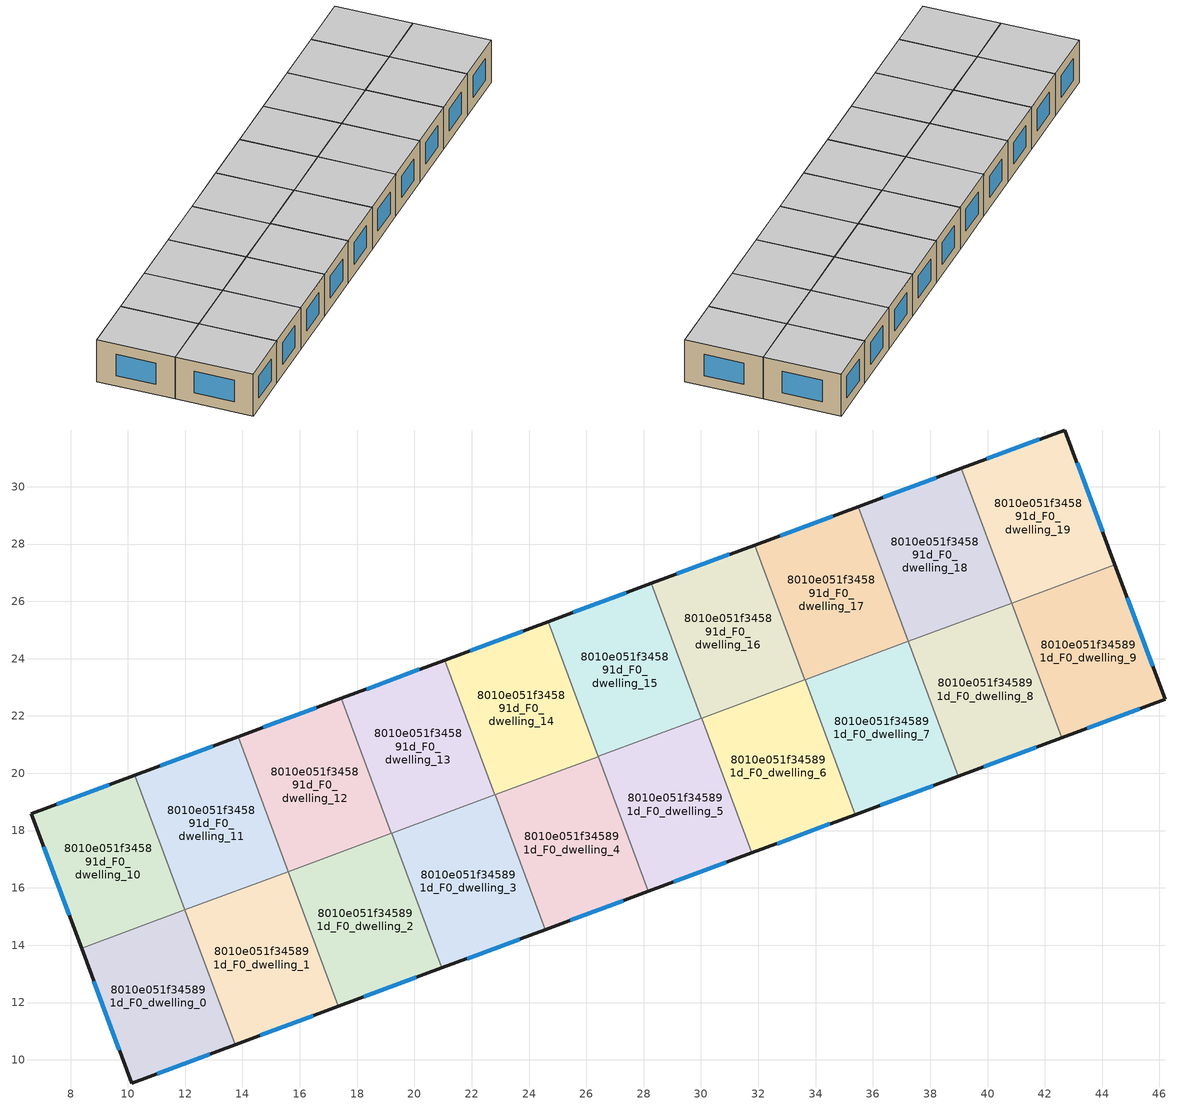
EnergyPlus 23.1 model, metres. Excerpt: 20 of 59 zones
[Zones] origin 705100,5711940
8010e051f345891d_F0_dwelling_0
 floor ground (EU_floor_Construction): 11.99,15.23 13.74,10.53 10.14,9.19 8.38,13.89 z0
 wall outside (EU_wall_Construction): 8.38,13.89 10.14,9.19 13.74,10.53 z0:3
 wall to 8010e051f345891d_F0_dwelling_1 (EU_wall_Construction): 13.74,10.53 11.99,15.23 z0:3
 wall to 8010e051f345891d_F0_dwelling_10 (EU_wall_Construction): 11.99,15.23 8.38,13.89 z0:3
 window (EU_Window_Construction): 11.02,9.52 12.86,10.2 / 8.81,12.74 9.71,10.34 z0.73:2.27
 ceiling to 8010e051f345891d_F1_dwelling_0 (EU_floor_Construction): 13.74,10.53 11.99,15.23 8.38,13.89 10.14,9.19 z3
8010e051f345891d_F0_dwelling_1
 floor ground (EU_floor_Construction): 15.6,16.57 17.34,11.87 13.74,10.53 11.99,15.23 z0
 wall outside (EU_wall_Construction): 13.74,10.53 17.34,11.87 z0:3
 wall to 8010e051f345891d_F0_dwelling_2 (EU_wall_Construction): 17.34,11.87 15.6,16.57 z0:3
 wall to 8010e051f345891d_F0_dwelling_11 (EU_wall_Construction): 15.59,16.57 11.99,15.23 z0:3
 window (EU_Window_Construction): 14.62,10.86 16.46,11.54 z0.73:2.27
 ceiling to 8010e051f345891d_F1_dwelling_1 (EU_floor_Construction): 17.34,11.87 15.6,16.57 11.99,15.23 13.74,10.53 z3
8010e051f345891d_F0_dwelling_10
 floor ground (EU_floor_Construction): 10.24,19.93 11.99,15.23 8.38,13.89 6.63,18.59 z0
 wall outside (EU_wall_Construction): 10.24,19.93 6.63,18.59 8.38,13.89 z0:3
 wall to 8010e051f345891d_F0_dwelling_11 (EU_wall_Construction): 11.99,15.23 10.24,19.93 z0:3
 window (EU_Window_Construction): 7.06,17.44 7.95,15.04 / 9.36,19.6 7.51,18.92 z0.73:2.27
 ceiling to 8010e051f345891d_F1_dwelling_10 (EU_floor_Construction): 11.99,15.23 10.24,19.93 6.63,18.59 8.38,13.89 z3
8010e051f345891d_F0_dwelling_11
 floor ground (EU_floor_Construction): 13.85,21.27 15.59,16.57 11.99,15.23 10.24,19.93 z0
 wall outside (EU_wall_Construction): 13.85,21.27 10.24,19.93 z0:3
 wall to 8010e051f345891d_F0_dwelling_12 (EU_wall_Construction): 15.59,16.57 13.85,21.27 z0:3
 window (EU_Window_Construction): 12.96,20.94 11.12,20.26 z0.73:2.27
 ceiling to 8010e051f345891d_F1_dwelling_11 (EU_floor_Construction): 15.59,16.57 13.85,21.27 10.24,19.93 11.99,15.23 z3
8010e051f345891d_F0_dwelling_12
 floor ground (EU_floor_Construction): 17.45,22.61 19.2,17.91 15.59,16.57 13.85,21.27 z0
 wall outside (EU_wall_Construction): 17.45,22.61 13.85,21.27 z0:3
 wall to 8010e051f345891d_F0_dwelling_13 (EU_wall_Construction): 19.2,17.91 17.45,22.61 z0:3
 wall to 8010e051f345891d_F0_dwelling_2 (EU_wall_Construction): 15.6,16.57 19.2,17.91 z0:3
 window (EU_Window_Construction): 16.57,22.28 14.73,21.6 z0.73:2.27
 ceiling to 8010e051f345891d_F1_dwelling_12 (EU_floor_Construction): 19.2,17.91 17.45,22.61 13.85,21.27 15.59,16.57 z3
8010e051f345891d_F0_dwelling_13
 floor ground (EU_floor_Construction): 21.06,23.95 22.81,19.25 19.2,17.91 17.45,22.61 z0
 wall outside (EU_wall_Construction): 21.06,23.95 17.45,22.61 z0:3
 wall to 8010e051f345891d_F0_dwelling_14 (EU_wall_Construction): 22.81,19.25 21.06,23.95 z0:3
 wall to 8010e051f345891d_F0_dwelling_3 (EU_wall_Construction): 19.21,17.91 22.81,19.25 z0:3
 window (EU_Window_Construction): 20.18,23.62 18.34,22.94 z0.73:2.27
 ceiling to 8010e051f345891d_F1_dwelling_13 (EU_floor_Construction): 22.81,19.25 21.06,23.95 17.45,22.61 19.2,17.91 z3
8010e051f345891d_F0_dwelling_14
 floor ground (EU_floor_Construction): 24.67,25.29 26.41,20.58 22.81,19.25 21.06,23.95 z0
 wall outside (EU_wall_Construction): 24.67,25.29 21.06,23.95 z0:3
 wall to 8010e051f345891d_F0_dwelling_15 (EU_wall_Construction): 26.41,20.58 24.67,25.29 z0:3
 wall to 8010e051f345891d_F0_dwelling_4 (EU_wall_Construction): 22.81,19.25 26.41,20.58 z0:3
 window (EU_Window_Construction): 23.78,24.96 21.94,24.28 z0.73:2.27
 ceiling to 8010e051f345891d_F1_dwelling_14 (EU_floor_Construction): 26.41,20.58 24.67,25.29 21.06,23.95 22.81,19.25 z3
8010e051f345891d_F0_dwelling_15
 floor ground (EU_floor_Construction): 28.27,26.63 30.02,21.92 26.41,20.58 24.67,25.29 z0
 wall outside (EU_wall_Construction): 28.27,26.63 24.67,25.29 z0:3
 wall to 8010e051f345891d_F0_dwelling_16 (EU_wall_Construction): 30.02,21.92 28.27,26.63 z0:3
 wall to 8010e051f345891d_F0_dwelling_5 (EU_wall_Construction): 26.42,20.59 30.02,21.92 z0:3
 window (EU_Window_Construction): 27.39,26.3 25.55,25.61 z0.73:2.27
 ceiling to 8010e051f345891d_F1_dwelling_15 (EU_floor_Construction): 30.02,21.92 28.27,26.63 24.67,25.29 26.41,20.58 z3
8010e051f345891d_F0_dwelling_16
 floor ground (EU_floor_Construction): 31.88,27.96 33.62,23.26 30.02,21.92 28.27,26.63 z0
 wall outside (EU_wall_Construction): 31.88,27.96 28.27,26.63 z0:3
 wall to 8010e051f345891d_F0_dwelling_17 (EU_wall_Construction): 33.62,23.26 31.88,27.96 z0:3
 wall to 8010e051f345891d_F0_dwelling_6 (EU_wall_Construction): 30.03,21.92 33.62,23.26 z0:3
 window (EU_Window_Construction): 31,27.64 29.15,26.95 z0.73:2.27
 ceiling to 8010e051f345891d_F1_dwelling_16 (EU_floor_Construction): 33.62,23.26 31.88,27.96 28.27,26.63 30.02,21.92 z3
8010e051f345891d_F0_dwelling_17
 floor ground (EU_floor_Construction): 35.48,29.3 37.23,24.6 33.62,23.26 31.88,27.96 z0
 wall outside (EU_wall_Construction): 35.48,29.3 31.88,27.96 z0:3
 wall to 8010e051f345891d_F0_dwelling_18 (EU_wall_Construction): 37.23,24.6 35.48,29.3 z0:3
 wall to 8010e051f345891d_F0_dwelling_7 (EU_wall_Construction): 33.63,23.26 37.23,24.6 z0:3
 window (EU_Window_Construction): 34.6,28.98 32.76,28.29 z0.73:2.27
 ceiling to 8010e051f345891d_F1_dwelling_17 (EU_floor_Construction): 37.23,24.6 35.48,29.3 31.88,27.96 33.62,23.26 z3
8010e051f345891d_F0_dwelling_18
 floor ground (EU_floor_Construction): 39.09,30.64 40.84,25.94 37.23,24.6 35.48,29.3 z0
 wall outside (EU_wall_Construction): 39.09,30.64 35.48,29.3 z0:3
 wall to 8010e051f345891d_F0_dwelling_19 (EU_wall_Construction): 40.84,25.94 39.09,30.64 z0:3
 wall to 8010e051f345891d_F0_dwelling_8 (EU_wall_Construction): 37.24,24.6 40.84,25.94 z0:3
 window (EU_Window_Construction): 38.21,30.31 36.37,29.63 z0.73:2.27
 ceiling to 8010e051f345891d_F1_dwelling_18 (EU_floor_Construction): 40.84,25.94 39.09,30.64 35.48,29.3 37.23,24.6 z3
8010e051f345891d_F0_dwelling_19
 floor ground (EU_floor_Construction): 42.69,31.98 44.45,27.28 40.84,25.94 39.09,30.64 z0
 wall outside (EU_wall_Construction): 44.45,27.28 42.69,31.98 39.09,30.64 z0:3
 wall to 8010e051f345891d_F0_dwelling_9 (EU_wall_Construction): 40.84,25.94 44.45,27.28 z0:3
 window (EU_Window_Construction): 44.02,28.43 43.12,30.83 / 41.81,31.65 39.97,30.97 z0.73:2.27
 ceiling to 8010e051f345891d_F1_dwelling_19 (EU_floor_Construction): 44.45,27.28 42.69,31.98 39.09,30.64 40.84,25.94 z3
8010e051f345891d_F0_dwelling_2
 floor ground (EU_floor_Construction): 19.21,17.91 20.95,13.21 17.34,11.87 15.6,16.57 z0
 wall outside (EU_wall_Construction): 17.34,11.87 20.95,13.21 z0:3
 wall to 8010e051f345891d_F0_dwelling_3 (EU_wall_Construction): 20.95,13.21 19.21,17.91 z0:3
 window (EU_Window_Construction): 18.23,12.19 20.07,12.88 z0.73:2.27
 ceiling to 8010e051f345891d_F1_dwelling_2 (EU_floor_Construction): 20.95,13.21 19.21,17.91 15.6,16.57 17.34,11.87 z3
8010e051f345891d_F0_dwelling_3
 floor ground (EU_floor_Construction): 22.81,19.25 24.56,14.54 20.95,13.21 19.21,17.91 z0
 wall outside (EU_wall_Construction): 20.95,13.21 24.56,14.54 z0:3
 wall to 8010e051f345891d_F0_dwelling_4 (EU_wall_Construction): 24.56,14.54 22.81,19.25 z0:3
 window (EU_Window_Construction): 21.83,13.53 23.68,14.22 z0.73:2.27
 ceiling to 8010e051f345891d_F1_dwelling_3 (EU_floor_Construction): 24.56,14.54 22.81,19.25 19.21,17.91 20.95,13.21 z3
8010e051f345891d_F0_dwelling_4
 floor ground (EU_floor_Construction): 26.42,20.59 28.16,15.88 24.56,14.54 22.81,19.25 z0
 wall outside (EU_wall_Construction): 24.56,14.54 28.16,15.88 z0:3
 wall to 8010e051f345891d_F0_dwelling_5 (EU_wall_Construction): 28.16,15.88 26.42,20.59 z0:3
 window (EU_Window_Construction): 25.44,14.87 27.28,15.56 z0.73:2.27
 ceiling to 8010e051f345891d_F1_dwelling_4 (EU_floor_Construction): 28.16,15.88 26.42,20.59 22.81,19.25 24.56,14.54 z3
8010e051f345891d_F0_dwelling_5
 floor ground (EU_floor_Construction): 30.03,21.92 31.77,17.22 28.16,15.88 26.42,20.59 z0
 wall outside (EU_wall_Construction): 28.16,15.88 31.77,17.22 z0:3
 wall to 8010e051f345891d_F0_dwelling_6 (EU_wall_Construction): 31.77,17.22 30.03,21.92 z0:3
 window (EU_Window_Construction): 29.05,16.21 30.89,16.89 z0.73:2.27
 ceiling to 8010e051f345891d_F1_dwelling_5 (EU_floor_Construction): 31.77,17.22 30.03,21.92 26.42,20.59 28.16,15.88 z3
8010e051f345891d_F0_dwelling_6
 floor ground (EU_floor_Construction): 33.63,23.26 35.38,18.56 31.77,17.22 30.03,21.92 z0
 wall outside (EU_wall_Construction): 31.77,17.22 35.38,18.56 z0:3
 wall to 8010e051f345891d_F0_dwelling_7 (EU_wall_Construction): 35.38,18.56 33.63,23.26 z0:3
 window (EU_Window_Construction): 32.65,17.55 34.49,18.23 z0.73:2.27
 ceiling to 8010e051f345891d_F1_dwelling_6 (EU_floor_Construction): 35.38,18.56 33.63,23.26 30.03,21.92 31.77,17.22 z3
8010e051f345891d_F0_dwelling_7
 floor ground (EU_floor_Construction): 37.24,24.6 38.98,19.9 35.38,18.56 33.63,23.26 z0
 wall outside (EU_wall_Construction): 35.38,18.56 38.98,19.9 z0:3
 wall to 8010e051f345891d_F0_dwelling_8 (EU_wall_Construction): 38.98,19.9 37.24,24.6 z0:3
 window (EU_Window_Construction): 36.26,18.89 38.1,19.57 z0.73:2.27
 ceiling to 8010e051f345891d_F1_dwelling_7 (EU_floor_Construction): 38.98,19.9 37.24,24.6 33.63,23.26 35.38,18.56 z3
8010e051f345891d_F0_dwelling_8
 floor ground (EU_floor_Construction): 40.84,25.94 42.59,21.24 38.98,19.9 37.24,24.6 z0
 wall outside (EU_wall_Construction): 38.98,19.9 42.59,21.24 z0:3
 wall to 8010e051f345891d_F0_dwelling_9 (EU_wall_Construction): 42.59,21.24 40.84,25.94 z0:3
 window (EU_Window_Construction): 39.87,20.23 41.71,20.91 z0.73:2.27
 ceiling to 8010e051f345891d_F1_dwelling_8 (EU_floor_Construction): 42.59,21.24 40.84,25.94 37.24,24.6 38.98,19.9 z3
8010e051f345891d_F0_dwelling_9
 floor ground (EU_floor_Construction): 44.45,27.28 46.2,22.58 42.59,21.24 40.84,25.94 z0
 wall outside (EU_wall_Construction): 42.59,21.24 46.2,22.58 44.45,27.28 z0:3
 window (EU_Window_Construction): 45.77,23.73 44.88,26.13 / 43.47,21.57 45.32,22.25 z0.73:2.27
 ceiling to 8010e051f345891d_F1_dwelling_9 (EU_floor_Construction): 46.2,22.58 44.45,27.28 40.84,25.94 42.59,21.24 z3
[Building]
EU S2 Campaign: North Axis=0; Terrain=City; Solar Distribution=FullExterior
[Site:Location]
London: Latitude=51.5; Longitude=-0.5; Time Zone=0; Elevation=25
[SizingPeriod:WeatherFileDays]
AnnualSizingPeriod: Begin Month=1; Begin Day of Month=1; End Month=12; End Day of Month=31; Day of Week for Start Day=Monday; Use Weather File Daylight Saving Period=No; Use Weather File Rain and Snow Indicators=No
[MATERIAL]
EU_InternalMass_Material: Roughness=MediumRough; Thickness=0.1; Conductivity=1; Density=1800; Specific Heat=900; Thermal Absorptance=0.9; Solar Absorptance=0.7; Visible Absorptance=0.7
[MATERIAL:NOMASS] Roughness=MediumRough; Thermal Absorptance=0.9; Solar Absorptance=0.7; Visible Absorptance=0.7
Name | Thermal Resistance
EU_wall_NoMass | 0.50783
EU_floor_NoMass | 2.03132
[WINDOWMATERIAL:SIMPLEGLAZINGSYSTEM]
EU_Window_SimpleGlazing: UFactor=4.38586; Solar Heat Gain Coefficient=0.85; Visible Transmittance=0.85
[CONSTRUCTION]
EU_wall_Construction: EU_wall_NoMass
EU_floor_Construction: EU_floor_NoMass
EU_InternalMass_Construction: EU_InternalMass_Material
EU_Window_Construction: EU_Window_SimpleGlazing
[ZONE] Type=1; Multiplier=1; Ceiling Height=autocalculate; Floor Area=autocalculate; Part of Total Floor Area=Yes
Name | Volume
8010e051f345891d_F0_dwelling_0; 8010e051f345891d_F0_dwelling_10; 8010e051f345891d_F0_dwelling_16 | 57.9031
8010e051f345891d_F0_dwelling_1 | 57.8979
8010e051f345891d_F0_dwelling_11; 8010e051f345891d_F0_dwelling_15 | 57.9155
8010e051f345891d_F0_dwelling_12; 8010e051f345891d_F0_dwelling_14 | 57.8965
8010e051f345891d_F0_dwelling_13 | 57.9016
8010e051f345891d_F0_dwelling_17 | 57.9097
8010e051f345891d_F0_dwelling_18; 8010e051f345891d_F0_dwelling_9 | 57.9009
8010e051f345891d_F0_dwelling_19 | 57.9038
8010e051f345891d_F0_dwelling_2; 8010e051f345891d_F0_dwelling_8 | 57.8994
8010e051f345891d_F0_dwelling_3; 8010e051f345891d_F0_dwelling_6 | 57.8936
8010e051f345891d_F0_dwelling_4 | 57.8914
8010e051f345891d_F0_dwelling_5 | 57.9075
8010e051f345891d_F0_dwelling_7 | 57.8987
[INTERNALMASS] Construction=EU_InternalMass_Construction
Name | Zone or ZoneList | Surface Area
8010e051f345891d_F0_dwelling_0_EU_InternalMass | 8010e051f345891d_F0_dwelling_0 | 19.3013
8010e051f345891d_F0_dwelling_1_EU_InternalMass | 8010e051f345891d_F0_dwelling_1 | 19.2995
8010e051f345891d_F0_dwelling_2_EU_InternalMass | 8010e051f345891d_F0_dwelling_2 | 19.2995
8010e051f345891d_F0_dwelling_3_EU_InternalMass | 8010e051f345891d_F0_dwelling_3 | 19.2978
8010e051f345891d_F0_dwelling_4_EU_InternalMass | 8010e051f345891d_F0_dwelling_4 | 19.2969
8010e051f345891d_F0_dwelling_5_EU_InternalMass | 8010e051f345891d_F0_dwelling_5 | 19.3025
8010e051f345891d_F0_dwelling_6_EU_InternalMass | 8010e051f345891d_F0_dwelling_6 | 19.2978
8010e051f345891d_F0_dwelling_7_EU_InternalMass | 8010e051f345891d_F0_dwelling_7 | 19.2995
8010e051f345891d_F0_dwelling_8_EU_InternalMass | 8010e051f345891d_F0_dwelling_8 | 19.2995
8010e051f345891d_F0_dwelling_9_EU_InternalMass | 8010e051f345891d_F0_dwelling_9 | 19.3003
8010e051f345891d_F0_dwelling_10_EU_InternalMass | 8010e051f345891d_F0_dwelling_10 | 19.3013
8010e051f345891d_F0_dwelling_11_EU_InternalMass | 8010e051f345891d_F0_dwelling_11 | 19.3052
8010e051f345891d_F0_dwelling_12_EU_InternalMass | 8010e051f345891d_F0_dwelling_12 | 19.2988
8010e051f345891d_F0_dwelling_13_EU_InternalMass | 8010e051f345891d_F0_dwelling_13 | 19.3005
8010e051f345891d_F0_dwelling_14_EU_InternalMass | 8010e051f345891d_F0_dwelling_14 | 19.2988
8010e051f345891d_F0_dwelling_15_EU_InternalMass | 8010e051f345891d_F0_dwelling_15 | 19.3052
8010e051f345891d_F0_dwelling_16_EU_InternalMass | 8010e051f345891d_F0_dwelling_16 | 19.3005
8010e051f345891d_F0_dwelling_17_EU_InternalMass | 8010e051f345891d_F0_dwelling_17 | 19.3035
8010e051f345891d_F0_dwelling_18_EU_InternalMass | 8010e051f345891d_F0_dwelling_18 | 19.3005
8010e051f345891d_F0_dwelling_19_EU_InternalMass | 8010e051f345891d_F0_dwelling_19 | 19.3013
[OTHEREQUIPMENT] Fuel Type=Electricity; Design Level Calculation Method=Watts/Area; Power per Zone Floor Area=1; Fraction Latent=0; Fraction Radiant=0; Fraction Lost=0; Carbon Dioxide Generation Rate=0; EndUse Subcategory=EU_Step8_InternalGains
Name | Zone or ZoneList or Space or SpaceList | Schedule
EU_Step8_InternalGain_8010e051f345891d_F0_dwelling_0_f000 | 8010e051f345891d_F0_dwelling_0 | EU_Step8_GainSchedule_8010e051f345891d_F0_dwelling_0_f000
EU_Step8_InternalGain_8010e051f345891d_F0_dwelling_1_f000 | 8010e051f345891d_F0_dwelling_1 | EU_Step8_GainSchedule_8010e051f345891d_F0_dwelling_1_f000
EU_Step8_InternalGain_8010e051f345891d_F0_dwelling_2_f000 | 8010e051f345891d_F0_dwelling_2 | EU_Step8_GainSchedule_8010e051f345891d_F0_dwelling_2_f000
EU_Step8_InternalGain_8010e051f345891d_F0_dwelling_3_f000 | 8010e051f345891d_F0_dwelling_3 | EU_Step8_GainSchedule_8010e051f345891d_F0_dwelling_3_f000
EU_Step8_InternalGain_8010e051f345891d_F0_dwelling_4_f000 | 8010e051f345891d_F0_dwelling_4 | EU_Step8_GainSchedule_8010e051f345891d_F0_dwelling_4_f000
EU_Step8_InternalGain_8010e051f345891d_F0_dwelling_5_f000 | 8010e051f345891d_F0_dwelling_5 | EU_Step8_GainSchedule_8010e051f345891d_F0_dwelling_5_f000
EU_Step8_InternalGain_8010e051f345891d_F0_dwelling_6_f000 | 8010e051f345891d_F0_dwelling_6 | EU_Step8_GainSchedule_8010e051f345891d_F0_dwelling_6_f000
EU_Step8_InternalGain_8010e051f345891d_F0_dwelling_7_f000 | 8010e051f345891d_F0_dwelling_7 | EU_Step8_GainSchedule_8010e051f345891d_F0_dwelling_7_f000
EU_Step8_InternalGain_8010e051f345891d_F0_dwelling_8_f000 | 8010e051f345891d_F0_dwelling_8 | EU_Step8_GainSchedule_8010e051f345891d_F0_dwelling_8_f000
EU_Step8_InternalGain_8010e051f345891d_F0_dwelling_9_f000 | 8010e051f345891d_F0_dwelling_9 | EU_Step8_GainSchedule_8010e051f345891d_F0_dwelling_9_f000
EU_Step8_InternalGain_8010e051f345891d_F0_dwelling_10_f000 | 8010e051f345891d_F0_dwelling_10 | EU_Step8_GainSchedule_8010e051f345891d_F0_dwelling_10_f000
EU_Step8_InternalGain_8010e051f345891d_F0_dwelling_11_f000 | 8010e051f345891d_F0_dwelling_11 | EU_Step8_GainSchedule_8010e051f345891d_F0_dwelling_11_f000
EU_Step8_InternalGain_8010e051f345891d_F0_dwelling_12_f000 | 8010e051f345891d_F0_dwelling_12 | EU_Step8_GainSchedule_8010e051f345891d_F0_dwelling_12_f000
EU_Step8_InternalGain_8010e051f345891d_F0_dwelling_13_f000 | 8010e051f345891d_F0_dwelling_13 | EU_Step8_GainSchedule_8010e051f345891d_F0_dwelling_13_f000
EU_Step8_InternalGain_8010e051f345891d_F0_dwelling_14_f000 | 8010e051f345891d_F0_dwelling_14 | EU_Step8_GainSchedule_8010e051f345891d_F0_dwelling_14_f000
EU_Step8_InternalGain_8010e051f345891d_F0_dwelling_15_f000 | 8010e051f345891d_F0_dwelling_15 | EU_Step8_GainSchedule_8010e051f345891d_F0_dwelling_15_f000
EU_Step8_InternalGain_8010e051f345891d_F0_dwelling_16_f000 | 8010e051f345891d_F0_dwelling_16 | EU_Step8_GainSchedule_8010e051f345891d_F0_dwelling_16_f000
EU_Step8_InternalGain_8010e051f345891d_F0_dwelling_17_f000 | 8010e051f345891d_F0_dwelling_17 | EU_Step8_GainSchedule_8010e051f345891d_F0_dwelling_17_f000
EU_Step8_InternalGain_8010e051f345891d_F0_dwelling_18_f000 | 8010e051f345891d_F0_dwelling_18 | EU_Step8_GainSchedule_8010e051f345891d_F0_dwelling_18_f000
EU_Step8_InternalGain_8010e051f345891d_F0_dwelling_19_f000 | 8010e051f345891d_F0_dwelling_19 | EU_Step8_GainSchedule_8010e051f345891d_F0_dwelling_19_f000
[ZONEVENTILATION:DESIGNFLOWRATE] Schedule=EU_AlwaysOn; Design Flow Rate Calculation Method=AirChanges/Hour; Air Changes per Hour=0.537044; Ventilation Type=Natural; Fan Pressure Rise=0; Fan Total Efficiency=1; Constant Term Coefficient=1; Temperature Term Coefficient=0; Velocity Term Coefficient=0; Velocity Squared Term Coefficient=0; Minimum Indoor Temperature=-100; Maximum Indoor Temperature=100; Delta Temperature=-100; Minimum Outdoor Temperature=-100; Maximum Outdoor Temperature=100; Maximum Wind Speed=40
Name | Zone or ZoneList or Space or SpaceList
EU_ConstantAir_8010e051f345891d_F0_dwelling_0 | 8010e051f345891d_F0_dwelling_0
EU_ConstantAir_8010e051f345891d_F0_dwelling_1 | 8010e051f345891d_F0_dwelling_1
EU_ConstantAir_8010e051f345891d_F0_dwelling_2 | 8010e051f345891d_F0_dwelling_2
EU_ConstantAir_8010e051f345891d_F0_dwelling_3 | 8010e051f345891d_F0_dwelling_3
EU_ConstantAir_8010e051f345891d_F0_dwelling_4 | 8010e051f345891d_F0_dwelling_4
EU_ConstantAir_8010e051f345891d_F0_dwelling_5 | 8010e051f345891d_F0_dwelling_5
EU_ConstantAir_8010e051f345891d_F0_dwelling_6 | 8010e051f345891d_F0_dwelling_6
EU_ConstantAir_8010e051f345891d_F0_dwelling_7 | 8010e051f345891d_F0_dwelling_7
EU_ConstantAir_8010e051f345891d_F0_dwelling_8 | 8010e051f345891d_F0_dwelling_8
EU_ConstantAir_8010e051f345891d_F0_dwelling_9 | 8010e051f345891d_F0_dwelling_9
EU_ConstantAir_8010e051f345891d_F0_dwelling_10 | 8010e051f345891d_F0_dwelling_10
EU_ConstantAir_8010e051f345891d_F0_dwelling_11 | 8010e051f345891d_F0_dwelling_11
EU_ConstantAir_8010e051f345891d_F0_dwelling_12 | 8010e051f345891d_F0_dwelling_12
EU_ConstantAir_8010e051f345891d_F0_dwelling_13 | 8010e051f345891d_F0_dwelling_13
EU_ConstantAir_8010e051f345891d_F0_dwelling_14 | 8010e051f345891d_F0_dwelling_14
EU_ConstantAir_8010e051f345891d_F0_dwelling_15 | 8010e051f345891d_F0_dwelling_15
EU_ConstantAir_8010e051f345891d_F0_dwelling_16 | 8010e051f345891d_F0_dwelling_16
EU_ConstantAir_8010e051f345891d_F0_dwelling_17 | 8010e051f345891d_F0_dwelling_17
EU_ConstantAir_8010e051f345891d_F0_dwelling_18 | 8010e051f345891d_F0_dwelling_18
EU_ConstantAir_8010e051f345891d_F0_dwelling_19 | 8010e051f345891d_F0_dwelling_19
[HVACTEMPLATE:THERMOSTAT] Constant Heating Setpoint=20; Constant Cooling Setpoint=50
EU_HeatOnly_8010e051f345891d_F0_dwelling_0; EU_HeatOnly_8010e051f345891d_F0_dwelling_1; EU_HeatOnly_8010e051f345891d_F0_dwelling_2; EU_HeatOnly_8010e051f345891d_F0_dwelling_3; EU_HeatOnly_8010e051f345891d_F0_dwelling_4; EU_HeatOnly_8010e051f345891d_F0_dwelling_5; EU_HeatOnly_8010e051f345891d_F0_dwelling_6; EU_HeatOnly_8010e051f345891d_F0_dwelling_7; EU_HeatOnly_8010e051f345891d_F0_dwelling_8; EU_HeatOnly_8010e051f345891d_F0_dwelling_9; EU_HeatOnly_8010e051f345891d_F0_dwelling_10; EU_HeatOnly_8010e051f345891d_F0_dwelling_11; EU_HeatOnly_8010e051f345891d_F0_dwelling_12; EU_HeatOnly_8010e051f345891d_F0_dwelling_13; EU_HeatOnly_8010e051f345891d_F0_dwelling_14; EU_HeatOnly_8010e051f345891d_F0_dwelling_15; EU_HeatOnly_8010e051f345891d_F0_dwelling_16; EU_HeatOnly_8010e051f345891d_F0_dwelling_17; EU_HeatOnly_8010e051f345891d_F0_dwelling_18; EU_HeatOnly_8010e051f345891d_F0_dwelling_19; EU_HeatOnly_8010e051f345891d_F1_dwelling_0; EU_HeatOnly_8010e051f345891d_F1_dwelling_1; EU_HeatOnly_8010e051f345891d_F1_dwelling_2; EU_HeatOnly_8010e051f345891d_F1_dwelling_3; EU_HeatOnly_8010e051f345891d_F1_dwelling_4; EU_HeatOnly_8010e051f345891d_F1_dwelling_5; EU_HeatOnly_8010e051f345891d_F1_dwelling_6; EU_HeatOnly_8010e051f345891d_F1_dwelling_7; EU_HeatOnly_8010e051f345891d_F1_dwelling_8; EU_HeatOnly_8010e051f345891d_F1_dwelling_9; EU_HeatOnly_8010e051f345891d_F1_dwelling_10; EU_HeatOnly_8010e051f345891d_F1_dwelling_11; EU_HeatOnly_8010e051f345891d_F1_dwelling_12; EU_HeatOnly_8010e051f345891d_F1_dwelling_13; EU_HeatOnly_8010e051f345891d_F1_dwelling_14; EU_HeatOnly_8010e051f345891d_F1_dwelling_15; EU_HeatOnly_8010e051f345891d_F1_dwelling_16; EU_HeatOnly_8010e051f345891d_F1_dwelling_17; EU_HeatOnly_8010e051f345891d_F1_dwelling_18; EU_HeatOnly_8010e051f345891d_F1_dwelling_19; EU_HeatOnly_8010e051f345891d_F2_dwelling_0; EU_HeatOnly_8010e051f345891d_F2_dwelling_1; EU_HeatOnly_8010e051f345891d_F2_dwelling_2; EU_HeatOnly_8010e051f345891d_F2_dwelling_3; EU_HeatOnly_8010e051f345891d_F2_dwelling_4; EU_HeatOnly_8010e051f345891d_F2_dwelling_5; EU_HeatOnly_8010e051f345891d_F2_dwelling_6; EU_HeatOnly_8010e051f345891d_F2_dwelling_7; EU_HeatOnly_8010e051f345891d_F2_dwelling_8; EU_HeatOnly_8010e051f345891d_F2_dwelling_9; EU_HeatOnly_8010e051f345891d_F2_dwelling_10; EU_HeatOnly_8010e051f345891d_F2_dwelling_11; EU_HeatOnly_8010e051f345891d_F2_dwelling_12; EU_HeatOnly_8010e051f345891d_F2_dwelling_13; EU_HeatOnly_8010e051f345891d_F2_dwelling_14; EU_HeatOnly_8010e051f345891d_F2_dwelling_15; EU_HeatOnly_8010e051f345891d_F2_dwelling_16; EU_HeatOnly_8010e051f345891d_F2_dwelling_17; EU_HeatOnly_8010e051f345891d_F2_dwelling_18
[HVACTEMPLATE:ZONE:IDEALLOADSAIRSYSTEM] System Availability Schedule=EU_AlwaysOn; Maximum Heating Supply Air Temperature=50; Minimum Cooling Supply Air Temperature=13; Maximum Heating Supply Air Humidity Ratio=0.0156; Minimum Cooling Supply Air Humidity Ratio=0.0077; Heating Limit=NoLimit; Cooling Limit=NoLimit; Heating Availability Schedule=EU_AlwaysOn; Cooling Availability Schedule=EU_CoolingOff; Dehumidification Control Type=ConstantSensibleHeatRatio; Cooling Sensible Heat Ratio=0.7; Dehumidification Setpoint=60; Humidification Control Type=None; Humidification Setpoint=30; Outdoor Air Method=None; Outdoor Air Flow Rate per Person=0.00944; Outdoor Air Flow Rate per Zone Floor Area=0; Outdoor Air Flow Rate per Zone=0; Demand Controlled Ventilation Type=None; Outdoor Air Economizer Type=NoEconomizer; Heat Recovery Type=None; Sensible Heat Recovery Effectiveness=0.7; Latent Heat Recovery Effectiveness=0.65
Name | Template Thermostat
8010e051f345891d_F0_dwelling_0 | EU_HeatOnly_8010e051f345891d_F0_dwelling_0
8010e051f345891d_F0_dwelling_1 | EU_HeatOnly_8010e051f345891d_F0_dwelling_1
8010e051f345891d_F0_dwelling_2 | EU_HeatOnly_8010e051f345891d_F0_dwelling_2
8010e051f345891d_F0_dwelling_3 | EU_HeatOnly_8010e051f345891d_F0_dwelling_3
8010e051f345891d_F0_dwelling_4 | EU_HeatOnly_8010e051f345891d_F0_dwelling_4
8010e051f345891d_F0_dwelling_5 | EU_HeatOnly_8010e051f345891d_F0_dwelling_5
8010e051f345891d_F0_dwelling_6 | EU_HeatOnly_8010e051f345891d_F0_dwelling_6
8010e051f345891d_F0_dwelling_7 | EU_HeatOnly_8010e051f345891d_F0_dwelling_7
8010e051f345891d_F0_dwelling_8 | EU_HeatOnly_8010e051f345891d_F0_dwelling_8
8010e051f345891d_F0_dwelling_9 | EU_HeatOnly_8010e051f345891d_F0_dwelling_9
8010e051f345891d_F0_dwelling_10 | EU_HeatOnly_8010e051f345891d_F0_dwelling_10
8010e051f345891d_F0_dwelling_11 | EU_HeatOnly_8010e051f345891d_F0_dwelling_11
8010e051f345891d_F0_dwelling_12 | EU_HeatOnly_8010e051f345891d_F0_dwelling_12
8010e051f345891d_F0_dwelling_13 | EU_HeatOnly_8010e051f345891d_F0_dwelling_13
8010e051f345891d_F0_dwelling_14 | EU_HeatOnly_8010e051f345891d_F0_dwelling_14
8010e051f345891d_F0_dwelling_15 | EU_HeatOnly_8010e051f345891d_F0_dwelling_15
8010e051f345891d_F0_dwelling_16 | EU_HeatOnly_8010e051f345891d_F0_dwelling_16
8010e051f345891d_F0_dwelling_17 | EU_HeatOnly_8010e051f345891d_F0_dwelling_17
8010e051f345891d_F0_dwelling_18 | EU_HeatOnly_8010e051f345891d_F0_dwelling_18
8010e051f345891d_F0_dwelling_19 | EU_HeatOnly_8010e051f345891d_F0_dwelling_19
[SIZING:ZONE] Zone Cooling Design Supply Air Temperature Input Method=SupplyAirTemperature; Zone Cooling Design Supply Air Temperature=13; Zone Heating Design Supply Air Temperature Input Method=SupplyAirTemperature; Zone Heating Design Supply Air Temperature=50; Zone Cooling Design Supply Air Humidity Ratio=0.008; Zone Heating Design Supply Air Humidity Ratio=0.008; Cooling Design Air Flow Method=DesignDay; Cooling Design Air Flow Rate=0; Cooling Minimum Air Flow per Zone Floor Area=0.000762; Cooling Minimum Air Flow=0; Cooling Minimum Air Flow Fraction=0.2; Heating Design Air Flow Method=DesignDay; Heating Design Air Flow Rate=0; Heating Maximum Air Flow per Zone Floor Area=0.002032; Heating Maximum Air Flow=0.141576; Heating Maximum Air Flow Fraction=0.3; Account for Dedicated Outdoor Air System=No; Dedicated Outdoor Air System Control Strategy=NeutralSupplyAir; Dedicated Outdoor Air Low Setpoint Temperature for Design=autosize; Dedicated Outdoor Air High Setpoint Temperature for Design=autosize; Zone Load Sizing Method=Sensible Load Only No Latent Load; Zone Latent Cooling Design Supply Air Humidity Ratio Input Method=HumidityRatioDifference; Zone Cooling Design Supply Air Humidity Ratio Difference=0.005; Zone Latent Heating Design Supply Air Humidity Ratio Input Method=HumidityRatioDifference; Zone Humidification Design Supply Air Humidity Ratio Difference=0.005
8010e051f345891d_F0_dwelling_0; 8010e051f345891d_F0_dwelling_1; 8010e051f345891d_F0_dwelling_2; 8010e051f345891d_F0_dwelling_3; 8010e051f345891d_F0_dwelling_4; 8010e051f345891d_F0_dwelling_5; 8010e051f345891d_F0_dwelling_6; 8010e051f345891d_F0_dwelling_7; 8010e051f345891d_F0_dwelling_8; 8010e051f345891d_F0_dwelling_9; 8010e051f345891d_F0_dwelling_10; 8010e051f345891d_F0_dwelling_11; 8010e051f345891d_F0_dwelling_12; 8010e051f345891d_F0_dwelling_13; 8010e051f345891d_F0_dwelling_14; 8010e051f345891d_F0_dwelling_15; 8010e051f345891d_F0_dwelling_16; 8010e051f345891d_F0_dwelling_17; 8010e051f345891d_F0_dwelling_18; 8010e051f345891d_F0_dwelling_19
[SCHEDULE:CONSTANT]
Name | Hourly Value
EU_AlwaysOn | 1
EU_CoolingOff | 0
[SCHEDULE:FILE] Column Number=1; Rows to Skip at Top=0; Number of Hours of Data=8760; Column Separator=Comma; Interpolate to Timestep=No; Minutes per Item=60; Adjust Schedule for Daylight Savings=Yes
Name | File
EU_Step8_GainSchedule_8010e051f345891d_F0_dwelling_0_f000 | ../../schedules/8010e051f345891d/8010e051f345891d_F0_dwelling_0_f000_gain.csv
EU_Step8_GainSchedule_8010e051f345891d_F0_dwelling_1_f000 | ../../schedules/8010e051f345891d/8010e051f345891d_F0_dwelling_1_f000_gain.csv
EU_Step8_GainSchedule_8010e051f345891d_F0_dwelling_2_f000 | ../../schedules/8010e051f345891d/8010e051f345891d_F0_dwelling_2_f000_gain.csv
EU_Step8_GainSchedule_8010e051f345891d_F0_dwelling_3_f000 | ../../schedules/8010e051f345891d/8010e051f345891d_F0_dwelling_3_f000_gain.csv
EU_Step8_GainSchedule_8010e051f345891d_F0_dwelling_4_f000 | ../../schedules/8010e051f345891d/8010e051f345891d_F0_dwelling_4_f000_gain.csv
EU_Step8_GainSchedule_8010e051f345891d_F0_dwelling_5_f000 | ../../schedules/8010e051f345891d/8010e051f345891d_F0_dwelling_5_f000_gain.csv
EU_Step8_GainSchedule_8010e051f345891d_F0_dwelling_6_f000 | ../../schedules/8010e051f345891d/8010e051f345891d_F0_dwelling_6_f000_gain.csv
EU_Step8_GainSchedule_8010e051f345891d_F0_dwelling_7_f000 | ../../schedules/8010e051f345891d/8010e051f345891d_F0_dwelling_7_f000_gain.csv
EU_Step8_GainSchedule_8010e051f345891d_F0_dwelling_8_f000 | ../../schedules/8010e051f345891d/8010e051f345891d_F0_dwelling_8_f000_gain.csv
EU_Step8_GainSchedule_8010e051f345891d_F0_dwelling_9_f000 | ../../schedules/8010e051f345891d/8010e051f345891d_F0_dwelling_9_f000_gain.csv
EU_Step8_GainSchedule_8010e051f345891d_F0_dwelling_10_f000 | ../../schedules/8010e051f345891d/8010e051f345891d_F0_dwelling_10_f000_gain.csv
EU_Step8_GainSchedule_8010e051f345891d_F0_dwelling_11_f000 | ../../schedules/8010e051f345891d/8010e051f345891d_F0_dwelling_11_f000_gain.csv
EU_Step8_GainSchedule_8010e051f345891d_F0_dwelling_12_f000 | ../../schedules/8010e051f345891d/8010e051f345891d_F0_dwelling_12_f000_gain.csv
EU_Step8_GainSchedule_8010e051f345891d_F0_dwelling_13_f000 | ../../schedules/8010e051f345891d/8010e051f345891d_F0_dwelling_13_f000_gain.csv
EU_Step8_GainSchedule_8010e051f345891d_F0_dwelling_14_f000 | ../../schedules/8010e051f345891d/8010e051f345891d_F0_dwelling_14_f000_gain.csv
EU_Step8_GainSchedule_8010e051f345891d_F0_dwelling_15_f000 | ../../schedules/8010e051f345891d/8010e051f345891d_F0_dwelling_15_f000_gain.csv
EU_Step8_GainSchedule_8010e051f345891d_F0_dwelling_16_f000 | ../../schedules/8010e051f345891d/8010e051f345891d_F0_dwelling_16_f000_gain.csv
EU_Step8_GainSchedule_8010e051f345891d_F0_dwelling_17_f000 | ../../schedules/8010e051f345891d/8010e051f345891d_F0_dwelling_17_f000_gain.csv
EU_Step8_GainSchedule_8010e051f345891d_F0_dwelling_18_f000 | ../../schedules/8010e051f345891d/8010e051f345891d_F0_dwelling_18_f000_gain.csv
EU_Step8_GainSchedule_8010e051f345891d_F0_dwelling_19_f000 | ../../schedules/8010e051f345891d/8010e051f345891d_F0_dwelling_19_f000_gain.csv
